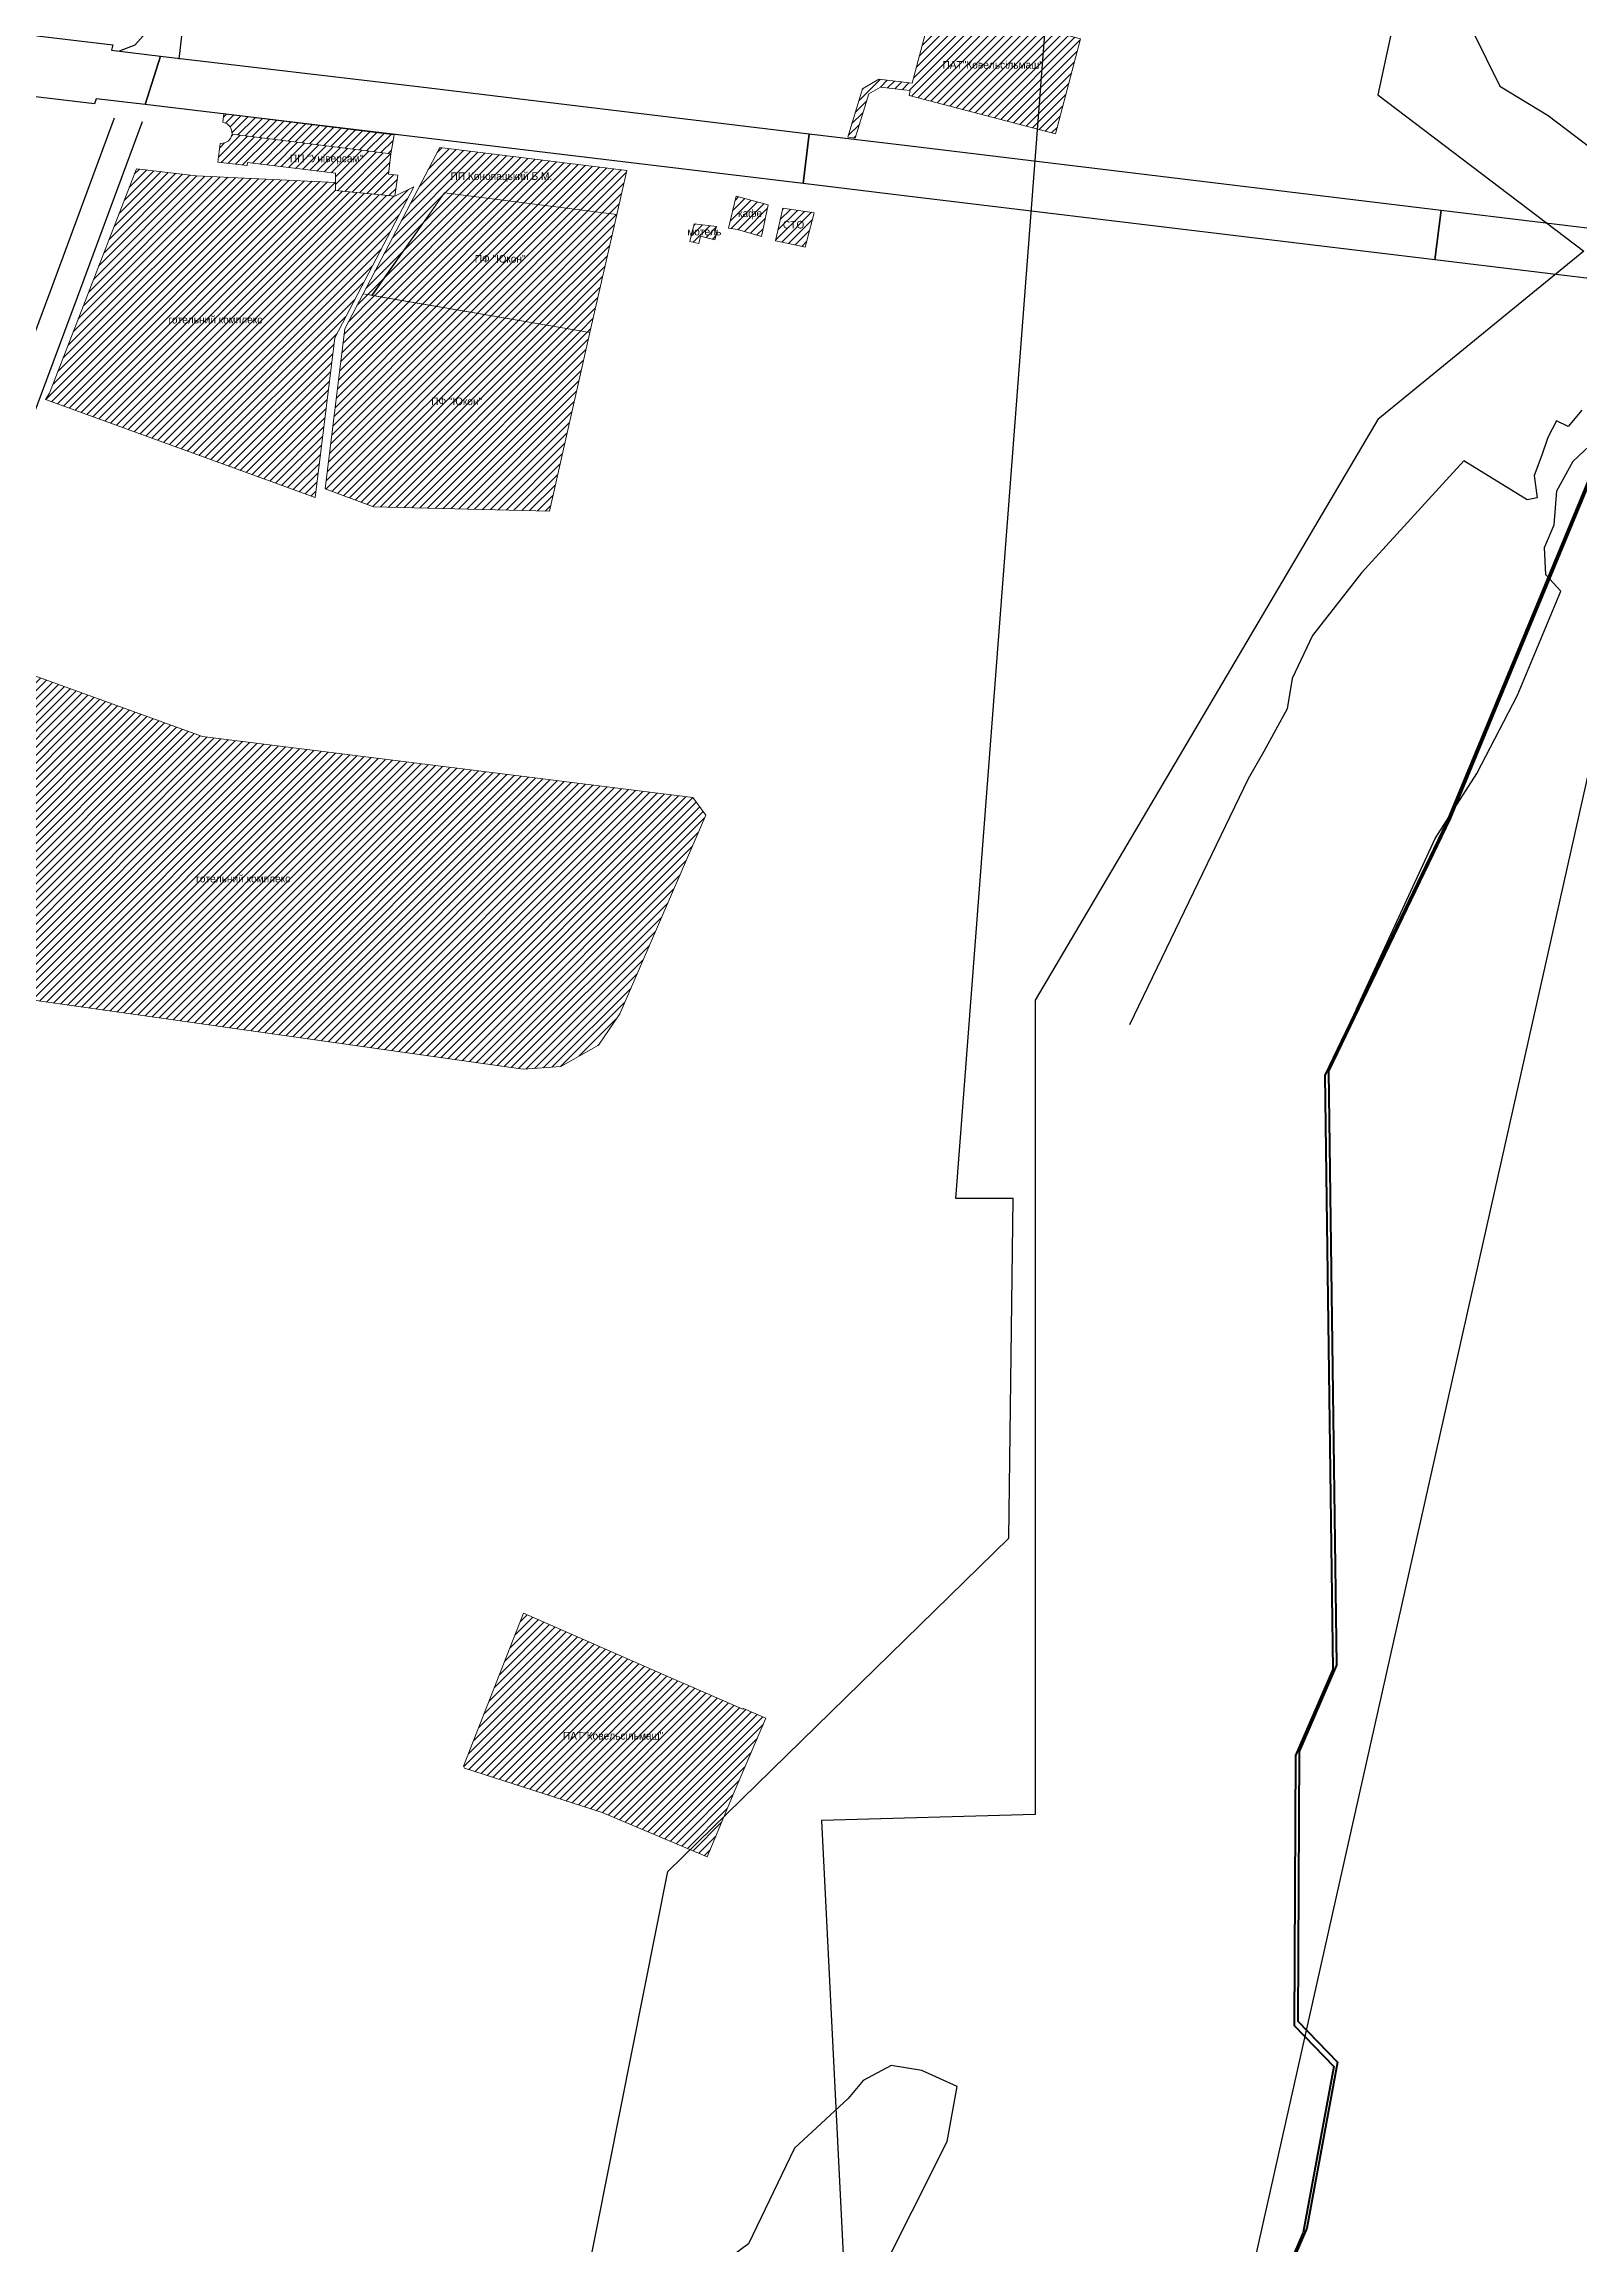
# Model space of a CAD drawing. Header units: millimetres. Extents: x 1379499 to 1411715, y 5652947 to 5671991.
# Drawn here: x 1401548 to 1402561, y 5655436 to 5656887 of the extents above; entities that cross this region are included whole.
import ezdxf
from ezdxf.enums import TextEntityAlignment as Align

# ---------------------------------------------------------------- set-up
doc = ezdxf.new("R2010")
doc.units = ezdxf.units.MM
doc.layers.add('_5Інше', color=252, linetype='Continuous', lineweight=25)
for name, color, linetype in [('Dobavka', 7, 'Continuous'), ('вулиці', 7, 'Continuous'), ('ВулНазва', 7, 'Continuous'), ('межа по генплану', 7, 'Continuous'), ('на область', 5, 'Continuous')]:
    doc.layers.add(name, color=color, linetype=linetype)
picture_1 = doc.add_image_def('image1.bmp', size_in_pixel=(3370, 2384))
pattern_1 = [(45, (19203.3615, -9190.9644), (-2.6516504294, 2.6516504294), [])]

# ---------------------------------------------------------------- blocks, each defined once
blk = doc.blocks.new('Турія')
at = {"layer": '_5Інше', "color": 5}
for points in [[(46273.8, 23205.8), (46325.6, 23318.2), (46353.2, 23361), (46380, 23412.7), (46408.6, 23481.4), (46408.6, 23481.4), (46398.7, 23492.1), (46397.8, 23510), (46404.1, 23525.1), (46405.9, 23547.4), (46416.6, 23567.1), (46427.3, 23576.9)], [(46350.4, 23850.4), (46368.4, 23814.4), (46400.3, 23795), (46434.9, 23768.7)], [(46422.5, 23600.7), (46413.5, 23589.8), (46405.8, 23593.7), (46400, 23582.7), (46396.1, 23571.1), (46390.9, 23557.6), (46392.9, 23542.8), (46386.4, 23541.5), (46344.6, 23567.3), (46277, 23493.3), (46244.8, 23452.1), (46231.3, 23423.8), (46228, 23403.8), (46212.6, 23375.5), (46202.3, 23357.5), (46123.9, 23195.3)]]:
    blk.add_lwpolyline(points, dxfattribs=at)
blk = doc.blocks.new('ТуріяПрибер')
at = {"layer": '_5Інше', "color": 160}
blk.add_lwpolyline([(46521.7, 24943), (46280, 23824), (46416, 23721), (46280, 23610), (46054, 23227), (46054, 22690), (45913, 22686), (45934, 22263), (45731, 22062), (44994, 21297), (44860, 21297), (44817.7, 21000), (45939.6, 21240.8), (46423, 23394)], dxfattribs=at)
blk = doc.blocks.new('ТуріяВодоох')
at = {"layer": '_5Інше', "color": 140}
blk.add_lwpolyline([(44778, 21356), (44913, 21361), (45648, 22121), (45744, 22222), (45830, 22654), (46055, 22874), (46058, 23098), (46020, 23098), (46080, 23883)], dxfattribs=at)

msp = doc.modelspace()

# ---------------------------------------------------------------- hatches: boundary and pattern name
at = {"layer": 'вулиці', "lineweight": -2}
h = msp.add_hatch(dxfattribs=at)
h.set_pattern_fill('ANSI31', color=12, scale=30, style=0)
h.set_pattern_definition(pattern_1)
h.paths.add_polyline_path([(1402135.6, 5656915.9), (1402121.2, 5656861.1), (1402099.1, 5656863.7), (1402088.3, 5656857.4), (1402078.6, 5656825.6), (1402083.5, 5656824.9), (1402092.5, 5656854.1), (1402100.2, 5656858.5), (1402115.6, 5656856.7), (1402119.9, 5656856.2), (1402119.1, 5656853), (1402203.8, 5656830.7), (1402208.8, 5656896.6)])
h.paths.add_polyline_path([(1402203.8, 5656830.7), (1402215.8, 5656827.6), (1402232.3, 5656890.4), (1402208.8, 5656896.6)])
h.paths.add_polyline_path([(1402131.8, 5656869.5), (1402216.8, 5656869.5), (1402216.8, 5656877), (1402131.8, 5656877)], flags=9)
h = msp.add_hatch(dxfattribs=at)
h.set_pattern_fill('ANSI31', color=2, scale=30, style=0)
h.set_pattern_definition(pattern_1)
h.paths.add_polyline_path([(1401777.1, 5656814.5), (1401779.3, 5656827.1), (1401704.3, 5656836.4), (1401667, 5656840.8), (1401666.3, 5656835.3), (1401669.1, 5656834.3), (1401671, 5656832.6), (1401672.1, 5656830.5), (1401672.4, 5656827.5)])
h = msp.add_hatch(dxfattribs=at)
h.set_pattern_fill('ANSI31', color=2, scale=30, style=0)
h.set_pattern_definition([(45, (19202.549, -9198.8104), (-2.6516504294, 2.6516504294), [])])
h.paths.add_polyline_path([(1401672.4, 5656827.5), (1401671.4, 5656824.6), (1401669.8, 5656822.8), (1401667.6, 5656821.7), (1401664.6, 5656821.4), (1401663, 5656809.1), (1401682.4, 5656806.8), (1401682.5, 5656808.8), (1401740.6, 5656801.7), (1401740.7, 5656790.3), (1401779.9, 5656786.6), (1401781.8, 5656800.4), (1401775.7, 5656801), (1401777.1, 5656814.5)])
h.paths.add_polyline_path([(1401701.4, 5656807.2), (1401768, 5656807.2), (1401768, 5656814.7), (1401701.4, 5656814.7)], flags=24)
h = msp.add_hatch(dxfattribs=at)
h.set_pattern_fill('ANSI31', color=5, scale=30, style=0)
h.set_pattern_definition(pattern_1)
h.paths.add_polyline_path([(1401809.4, 5656818.6), (1401758.8, 5656722.3), (1401762.7, 5656721.6), (1401764.6, 5656721.3), (1401812.5, 5656788.9), (1401926.2, 5656774.5), (1401932.8, 5656803.6)])
h.paths.add_polyline_path([(1401805.7, 5656794.9), (1401894.5, 5656794.9), (1401894.5, 5656803.7), (1401805.7, 5656803.7)], flags=24)
h = msp.add_hatch(dxfattribs=at)
h.set_pattern_fill('ANSI31', color=164, scale=30, style=0)
h.set_pattern_definition(pattern_1)
h.paths.add_polyline_path([(1401792.3, 5656792.7), (1401779.9, 5656786.7), (1401779.9, 5656786.6), (1401740.7, 5656790.3), (1401740.6, 5656795.7), (1401648.8, 5656800), (1401609.3, 5656804.7), (1401551.9, 5656656.7), (1401549.3, 5656652.5), (1401727.3, 5656587.8), (1401740.1, 5656693.2)])
h.paths.add_polyline_path([(1401617.1, 5656702.8), (1401705.5, 5656702.8), (1401705.5, 5656707.8), (1401617.1, 5656707.8)], flags=24)
h = msp.add_hatch(dxfattribs=at)
h.set_pattern_fill('ANSI31', color=2, scale=30, style=0)
h.set_pattern_definition(pattern_1)
h.paths.add_polyline_path([(1401812.5, 5656788.9), (1401764.9, 5656721.2), (1401908.6, 5656696.8), (1401926.2, 5656774.5)])
h.paths.add_polyline_path([(1401828.1, 5656741.5), (1401870.6, 5656741.5), (1401870.6, 5656749), (1401828.1, 5656749)], flags=24)
h = msp.add_hatch(dxfattribs=at)
h.set_pattern_fill('ANSI31', color=2, scale=30, style=0)
h.set_pattern_definition(pattern_1)
h.paths.add_polyline_path([(1402005, 5656786.6), (1401999.9, 5656765.5), (1402005.9, 5656764.7), (1402021.7, 5656760.1), (1402026.1, 5656780.9)])
h.paths.add_polyline_path([(1402004.2, 5656772.2), (1402024.2, 5656772.2), (1402024.2, 5656777.2), (1402004.2, 5656777.2)], flags=24)
h = msp.add_hatch(dxfattribs=at)
h.set_pattern_fill('ANSI31', color=2, scale=30, style=0)
h.set_pattern_definition(pattern_1)
h.paths.add_polyline_path([(1402031, 5656757.2), (1402046.7, 5656753.8), (1402050.6, 5656753), (1402056.5, 5656775.7), (1402035.8, 5656778.6)])
h.paths.add_polyline_path([(1402035, 5656764.1), (1402050.8, 5656764.1), (1402050.8, 5656771.6), (1402035, 5656771.6)], flags=24)
h = msp.add_hatch(dxfattribs=at)
h.set_pattern_fill('ANSI31', color=2, scale=30, style=0)
h.set_pattern_definition(pattern_1)
h.paths.add_polyline_path([(1401977.4, 5656768.4), (1401974.5, 5656756.8), (1401980.3, 5656755.3), (1401981.5, 5656760.3), (1401991, 5656757.9), (1401992.2, 5656762.8), (1401991, 5656763.1), (1401992, 5656766.5)])
h.paths.add_polyline_path([(1401969.4, 5656760.7), (1401998.5, 5656760.7), (1401998.5, 5656765.7), (1401969.4, 5656765.7)], flags=9)
h = msp.add_hatch(dxfattribs=at)
h.set_pattern_fill('ANSI31', color=2, scale=30, style=0)
h.set_pattern_definition(pattern_1)
h.paths.add_polyline_path([(1401758.8, 5656722.3), (1401746.7, 5656699.2), (1401733.8, 5656593.5), (1401765.8, 5656581.8), (1401881.8, 5656578.9), (1401908.5, 5656696.8)])
h.paths.add_polyline_path([(1401799.3, 5656647.5), (1401841.8, 5656647.5), (1401841.8, 5656655), (1401799.3, 5656655)], flags=24)
h = msp.add_hatch(dxfattribs=at)
h.set_pattern_fill('ANSI31', color=2, scale=30, style=0)
h.set_pattern_definition(pattern_1)
h.paths.add_polyline_path([(1401652.8, 5656430.2), (1401489.8, 5656489.1), (1401434.5, 5656345.7), (1401431.9, 5656310.8), (1401450.3, 5656279.5), (1401482.1, 5656264.7), (1401864.4, 5656210.8), (1401889.4, 5656212.6), (1401914.1, 5656226.7), (1401928.3, 5656247.4), (1401985, 5656378.4), (1401976.5, 5656390)])
h.paths.add_polyline_path([(1401635.5, 5656334.2), (1401723.9, 5656334.2), (1401723.9, 5656339.2), (1401635.5, 5656339.2)], flags=24)
h = msp.add_hatch(dxfattribs=at)
h.set_pattern_fill('ANSI31', color=12, scale=30, style=0)
h.set_pattern_definition(pattern_1)
h.paths.add_polyline_path([(1401864.7, 5655852.2), (1401825.2, 5655751.3), (1401825.8, 5655750), (1401916.7, 5655720.7), (1401974.7, 5655696.2), (1401996.9, 5655717.8), (1401999.7, 5655724.6), (1402004.9, 5655736.8), (1402024.7, 5655782.9), (1402009.9, 5655789.2), (1402009.4, 5655788.8), (1401971.6, 5655805.3), (1401967.4, 5655807.1)])
h.paths.add_polyline_path([(1401881.3, 5655767.7), (1401966.3, 5655767.7), (1401966.3, 5655775.2), (1401881.3, 5655775.2)], flags=24)
h = msp.add_hatch(dxfattribs=at)
h.set_pattern_fill('ANSI31', color=12, scale=30, style=0)
h.set_pattern_definition(pattern_1)
h.paths.add_polyline_path([(1401974.7, 5655696.2), (1401985.9, 5655691.5), (1401996.9, 5655717.8)])

# ---------------------------------------------------------------- linework, layer by layer
at = {"layer": 'Dobavka', "color": 7}
msp.add_lwpolyline([(1402028.3, 5655273.2), (1402144.3, 5655503.7), (1402150.9, 5655540.1), (1402127.5, 5655550.5), (1402107.4, 5655553.8), (1402088.9, 5655543.9), (1402079, 5655532), (1402043.4, 5655499.3), (1402013.2, 5655436.2), (1401996.3, 5655423.8)], dxfattribs=at)
at = {"layer": 'вулиці', "color": 7}
for points in [[(1401785.1, 5657269.2), (1401746.7, 5657161.6), (1401701.2, 5657045.6), (1401639.2, 5656894.2), (1401637.3, 5656876.9)], [(1401667.6, 5657011.2), (1401623.2, 5656902.8), (1401608.2, 5656886.1), (1401597.9, 5656882.3)], [(1401594.7, 5656838), (1401553.2, 5656726.1), (1401472.2, 5656509), (1401411.3, 5656355), (1401368.5, 5656243.3), (1401294.5, 5656054.7), (1401217.9, 5655846.7), (1401148.9, 5655666.6), (1401093.3, 5655531.2), (1401024.3, 5655363.1), (1400968.5, 5655208), (1400905.6, 5655055.3), (1400885.4, 5655014.8), (1400864.5, 5654979.9), (1400849.3, 5654959.2), (1400788.7, 5654892.6), (1400697.6, 5654791.9), (1400660.1, 5654754.7), (1400571.8, 5654662.4), (1400525, 5654590.3), (1400445.4, 5654457.8)], [(1401613.1, 5656835.7), (1401570.1, 5656719.8), (1401489, 5656502.6), (1401428.1, 5656348.4), (1401385.3, 5656236.7), (1401311.3, 5656048.3), (1401234.7, 5655840.4), (1401165.6, 5655660), (1401110, 5655524.4), (1401041.1, 5655356.6), (1400985.3, 5655201.6), (1400922, 5655047.8), (1400901.2, 5655006.2), (1400879.6, 5654970), (1400863.3, 5654947.8), (1400802, 5654880.5), (1400710.6, 5654779.4), (1400672.9, 5654742), (1400586, 5654651.2), (1400540.2, 5654580.8), (1400460.9, 5654448.5)]]:
    msp.add_lwpolyline(points, dxfattribs=at)
for points in [[(1401167.4, 5656937), (1401395.5, 5656909.9), (1401593.8, 5656886.3), (1401592.8, 5656882.9), (1401625.1, 5656879), (1401615.1, 5656847), (1401582.8, 5656850.8), (1401581.7, 5656847.4), (1401390.7, 5656870.2), (1401162.7, 5656897.3), (1400957.7, 5656921.8), (1400962.4, 5656961.5), (1401167.4, 5656937)], [(1401797, 5656858.6), (1402053.1, 5656827.7), (1402049.2, 5656794.9), (1401793.1, 5656825.8), (1401615.1, 5656847), (1401625.1, 5656879), (1401797, 5656858.6)], [(1402470.1, 5656777.3), (1402466.1, 5656744.6), (1402115.8, 5656786.9), (1402049.2, 5656794.9), (1402053.1, 5656827.7), (1402119.8, 5656819.7), (1402470.1, 5656777.3)], [(1402670.8, 5656752.7), (1402666.8, 5656720), (1402589.7, 5656729.6), (1402466.1, 5656744.6), (1402470.1, 5656777.3), (1402593.7, 5656762.4), (1402670.8, 5656752.7)]]:
    msp.add_lwpolyline(points, close=True, dxfattribs=at)
at = {"layer": 'ВулНазва', "color": 7, "lineweight": 9}
for points in [[(1402078.6, 5656825.6), (1402088.3, 5656857.4), (1402099.1, 5656863.7), (1402121.2, 5656861.1), (1402135.6, 5656915.9), (1402232.3, 5656890.4), (1402215.8, 5656827.6), (1402119.1, 5656853), (1402119.9, 5656856.2), (1402115.6, 5656856.7), (1402100.2, 5656858.5), (1402092.5, 5656854.1), (1402083.5, 5656824.9), (1402078.6, 5656825.6)], [(1401779.3, 5656827.1), (1401777.1, 5656814.5), (1401672.4, 5656827.5), (1401672.1, 5656830.5), (1401671, 5656832.6), (1401669.1, 5656834.3), (1401666.3, 5656835.3), (1401667, 5656841), (1401779.3, 5656827.1)], [(1401682.4, 5656806.8), (1401663, 5656809.1), (1401664.6, 5656821.4), (1401667.6, 5656821.7), (1401669.8, 5656822.8), (1401671.4, 5656824.6), (1401672.4, 5656827.5), (1401777.1, 5656814.5), (1401775.7, 5656801), (1401781.8, 5656800.4), (1401779.9, 5656786.6), (1401740.7, 5656790.3), (1401740.6, 5656801.7), (1401682.5, 5656808.8), (1401682.4, 5656806.8)], [(1401809.4, 5656818.6), (1401932.8, 5656803.6), (1401926.2, 5656774.5), (1401812.5, 5656788.9), (1401764.6, 5656721.3), (1401758.8, 5656722.3), (1401809.4, 5656818.6)], [(1401549.3, 5656652.5), (1401551.9, 5656656.7), (1401609.3, 5656804.7), (1401648.8, 5656800), (1401740.7, 5656795.7), (1401740.7, 5656790.4), (1401779.9, 5656786.7), (1401792.3, 5656792.7), (1401740.1, 5656693.2), (1401727.3, 5656587.8), (1401549.3, 5656652.5)], [(1401812.5, 5656788.9), (1401926.2, 5656774.5), (1401908.5, 5656696.6), (1401764.9, 5656721.2), (1401812.5, 5656788.9)], [(1401999.9, 5656765.5), (1402005, 5656786.6), (1402026.1, 5656780.9), (1402021.7, 5656760.1), (1402005.9, 5656764.7), (1401999.9, 5656765.5)], [(1402031, 5656757.2), (1402035.8, 5656778.6), (1402056.5, 5656775.7), (1402050.6, 5656753), (1402046.7, 5656753.8), (1402031, 5656757.2)], [(1401974.5, 5656756.8), (1401977.4, 5656768.4), (1401992, 5656766.5), (1401991, 5656763.1), (1401992.2, 5656762.8), (1401991, 5656757.9), (1401981.5, 5656760.3), (1401980.3, 5656755.3), (1401974.5, 5656756.8)], [(1401733.8, 5656593.5), (1401746.7, 5656699.2), (1401758.8, 5656722.3), (1401908.5, 5656696.8), (1401881.8, 5656578.9), (1401765.8, 5656581.8), (1401733.8, 5656593.5)], [(1401489.8, 5656489.1), (1401652.8, 5656430.2), (1401976.5, 5656390), (1401985, 5656378.4), (1401928.3, 5656247.4), (1401914.1, 5656226.7), (1401889.4, 5656212.6), (1401864.4, 5656210.8), (1401482.1, 5656264.7), (1401450.3, 5656279.5), (1401431.9, 5656310.8), (1401434.5, 5656345.7), (1401489.8, 5656489.1)], [(1401864.7, 5655852.2), (1401967.4, 5655807.1), (1401971.6, 5655805.3), (1402009.4, 5655788.8), (1402009.9, 5655789.2), (1402024.7, 5655782.9), (1402004.9, 5655736.8), (1401999.7, 5655724.6), (1401985.9, 5655691.5), (1401916.7, 5655720.7), (1401825.8, 5655750), (1401825.2, 5655751.3), (1401864.7, 5655852.2)]]:
    msp.add_lwpolyline(points, close=True, dxfattribs=at)
at = {"layer": 'межа по генплану', "color": 3, "lineweight": 70}
msp.add_lwpolyline([(1402600.8, 5656680.3), (1402473.7, 5656373.5), (1402393.4, 5656206.8), (1402398.7, 5655815.1), (1402374, 5655758.2), (1402373.3, 5655580.2), (1402399.4, 5655553.2), (1402379.2, 5655443.8), (1402359, 5655397)], dxfattribs=at)
at = {"layer": 'межа по генплану', "color": 5, "lineweight": 70}
msp.add_lwpolyline([(1402600.8, 5656680.3), (1402473.7, 5656373.5), (1402393.4, 5656206.8), (1402398.7, 5655815.1), (1402374, 5655758.2), (1402373.3, 5655580.2), (1402399.4, 5655553.2), (1402379.2, 5655443.8), (1402359, 5655397)], dxfattribs=at)
at = {"layer": 'межа по генплану', "color": 1, "lineweight": 70}
msp.add_lwpolyline([(1402603.2, 5656683.1), (1402476.1, 5656376.3), (1402395.8, 5656209.6), (1402401.1, 5655817.9), (1402376.4, 5655761), (1402375.7, 5655583), (1402401.8, 5655556), (1402381.6, 5655446.6), (1402361.4, 5655399.8)], dxfattribs=at)

# ---------------------------------------------------------------- block references
at = {"layer": 'вулиці', "color": 7}
for name, p in [('ТуріяВодоох', (1356129.9, 5633027.7)), ('ТуріяПрибер', (1356148.4, 5633029.4)), ('Турія', (1356140.6, 5633044.8))]:
    msp.add_blockref(name, p, dxfattribs=at)

# ---------------------------------------------------------------- texts
at = {"layer": 'ВулНазва', "color": 7, "lineweight": 9}
for s, p in [('ПАТ"Ковельсільмаш"', (1402174.3, 5656873.3)), ('ПП "Універсам"', (1401734.7, 5656810.9)), ('ПП Конопацький Б.М.', (1401850.1, 5656799.3)), ('кафе', (1402014.2, 5656774.7)), ('мотель', (1401984, 5656763.2)), ('СТО', (1402042.9, 5656767.8)), ('ПФ "Юкон"', (1401849.3, 5656745.3)), ('готельний комплекс', (1401661.3, 5656705.3)), ('ПФ "Юкон"', (1401820.6, 5656651.3)), ('готельний комплекс', (1401679.7, 5656336.7)), ('ПАТ"Ковельсільмаш"', (1401923.8, 5655771.4))]:
    msp.add_text(s, height=5, dxfattribs=at).set_placement(p, align=Align.MIDDLE)

# ---------------------------------------------------------------- pictures from other files: only their frames are drawn
at = {"layer": 'на область', "color": 7, "lineweight": -2}
image = msp.add_image(picture_1, insert=(1395288.6, 5652947), size_in_units=(16426, 11620.1), dxfattribs=at)
image.dxf.flags = 7

doc.saveas('drawing.dxf')
